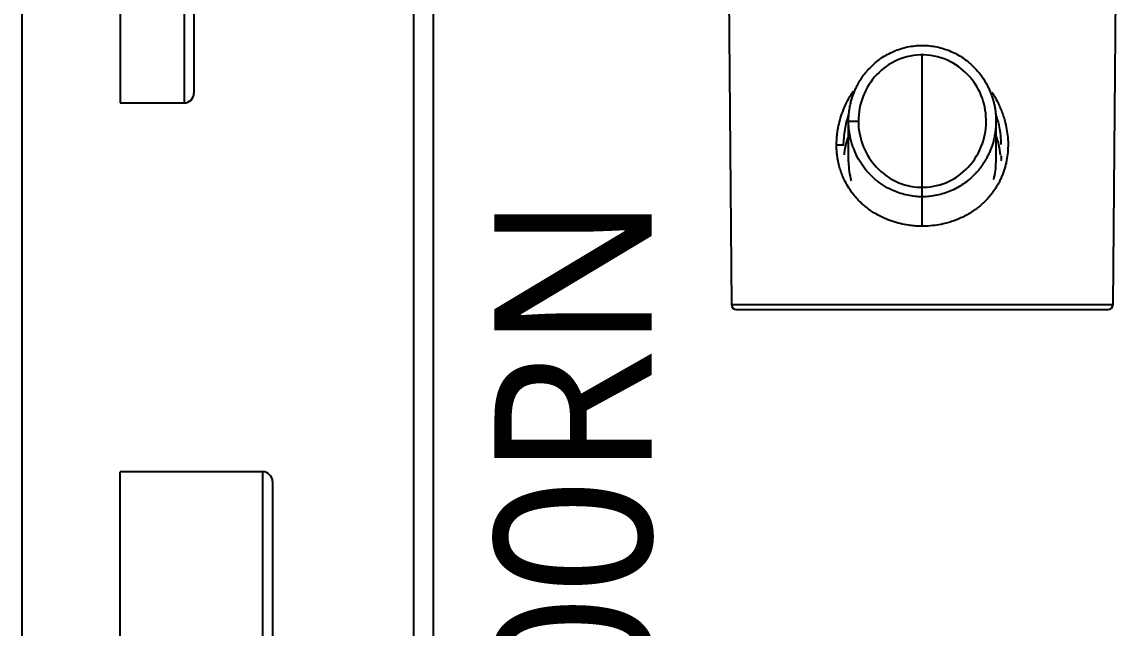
# Model space of a CAD drawing. Header units: millimetres. Extents: x -33000 to 294000, y 0 to 42408.
# Drawn here: x 278391.2 to 278502.5, y 18485.7 to 18547.3 of the extents above; entities that cross this region are included whole.
import ezdxf
from ezdxf.enums import TextEntityAlignment as Align

# ---------------------------------------------------------------- set-up
doc = ezdxf.new("R2010")
doc.units = ezdxf.units.MM
doc.header["$LTSCALE"] = 50
doc.layers.add('arch', color=8, linetype='Continuous')
doc.styles.add('FORTELINE', font='malgun.ttf')

# ---------------------------------------------------------------- blocks, each defined once
blk = doc.blocks.new('A$C6CF502EC')
for p, q in [((-14.5, 125), (-14.5, 63)), ((-15.5, 64), (-15.5, 124)), ((0, 94), (0, 63)), ((-14.5, 63), (0, 63)), ((-101.02, 46), (-101.33, 9.5)), ((-62.2, 46), (-101.02, 46)), ((-62.7, 46.5), (-100.52, 46.5)), ((-61.84, 4.65), (-62.2, 46)), ((-81.61, 37.92), (-81.61, 20.54)), ((-89.11, 31.5), (-89.11, 27.35)), ((-7.5, -24.5), (-7.5, 24.5)), ((-6.5, -25.5), (-6.5, 25.5)), ((0, 25.5), (-6.5, 25.5)), ((0, -25.5), (0, 25.5))]:
    blk.add_line(p, q)
for centre, radius, start, end in [((-14.5, 64), 1, 180, 270), ((-100.52, 46), 0.5, 90, 179.5), ((-62.7, 46), 0.5, 0.5, 90), ((-6.5, 24.5), 1, 90, 180)]:
    blk.add_arc(centre, radius, start, end)
for centre, major_axis, ratio, start_param, end_param in [((-81.61, 31.5), (7.5, 0), 0.965926, 0, 0.265955), ((-81.61, 31.5), (7.5, 0), 0.965926, 2.894781, 3.141593), ((-89.21, 31.1), (0, 0.5), 0.939693, 1.027301, 2.114292), ((-81.61, 31.5), (8, 0), 0.965926, 3.23427, 3.496985), ((-81.61, 31.5), (8, 0), 0.965926, 5.953809, 6.190312)]:
    blk.add_ellipse(centre, major_axis=major_axis, ratio=ratio, start_param=start_param, end_param=end_param)
for points, degree in [([(-31.86, 4.65), (-31.86, 248)], 1), ([(-29.86, 248), (-29.86, 4.65)], 1), ([(-74.11, 31.5), (-74.11, 27.35)], 1), ([(-73.61, 29.75), (-73.61, 28.7), (-73.8, 27.66), (-74.14, 26.69)], 3), ([(-74.11, 27.35), (-75.11, 27.35)], 1)]:
    blk.add_open_spline(points, degree=degree)
for points, knots in [([(-88.69, 24.4), (-88.81, 24.58), (-89.07, 25.01), (-89.39, 25.63), (-89.65, 26.24), (-89.85, 26.77), (-90.04, 27.41), (-90.2, 28.15), (-90.32, 29.01), (-90.35, 29.87), (-90.29, 30.73), (-90.15, 31.58), (-89.96, 32.27), (-89.77, 32.81), (-89.6, 33.2), (-89.42, 33.58), (-89.19, 33.99), (-88.91, 34.43), (-88.57, 34.88), (-88.19, 35.31), (-87.79, 35.71), (-87.36, 36.08), (-86.9, 36.42), (-86.42, 36.73), (-85.92, 37.01), (-85.4, 37.26), (-84.86, 37.48), (-84.31, 37.66), (-83.65, 37.83), (-82.87, 37.96), (-82.09, 38.03), (-81.4, 38.04), (-80.81, 38.01), (-80.13, 37.93), (-79.36, 37.78), (-78.52, 37.54), (-77.71, 37.22), (-77.02, 36.87), (-76.45, 36.52), (-75.99, 36.18), (-75.59, 35.85), (-75.24, 35.53), (-74.95, 35.22), (-74.67, 34.9), (-74.33, 34.45), (-73.94, 33.86), (-73.6, 33.18), (-73.36, 32.57), (-73.18, 32.02), (-73.06, 31.51), (-72.98, 31.04), (-72.93, 30.61), (-72.89, 30.18), (-72.89, 29.9), (-72.89, 29.75)], [0, 0, 0, 0, 0.020387, 0.046666, 0.06436, 0.081851, 0.0992, 0.125623, 0.151552, 0.177893, 0.203869, 0.230112, 0.256253, 0.269362, 0.282471, 0.295623, 0.308858, 0.326343, 0.343931, 0.361711, 0.379277, 0.39696, 0.414838, 0.432583, 0.450354, 0.468221, 0.486022, 0.503858, 0.521797, 0.548649, 0.575473, 0.593354, 0.611234, 0.62918, 0.656054, 0.682811, 0.709601, 0.736278, 0.754141, 0.771865, 0.789526, 0.802882, 0.816142, 0.829339, 0.84251, 0.869035, 0.895182, 0.912687, 0.930144, 0.947653, 0.960666, 0.973702, 0.986799, 1, 1, 1, 1]), ([(-89.11, 27.35), (-89.11, 27.35), (-89.11, 27.45), (-89.11, 27.67), (-89.09, 27.97), (-89.06, 28.27), (-89.02, 28.55), (-88.97, 28.81), (-88.92, 29.06), (-88.87, 29.3), (-88.81, 29.51), (-88.75, 29.72), (-88.68, 29.91), (-88.62, 30.08), (-88.53, 30.32), (-88.4, 30.62), (-88.23, 30.98), (-88.04, 31.31), (-87.84, 31.63), (-87.63, 31.94), (-87.42, 32.22), (-87.19, 32.49), (-86.86, 32.85), (-86.41, 33.28), (-85.81, 33.74), (-85.18, 34.13), (-84.52, 34.45), (-83.82, 34.71), (-83.09, 34.9), (-82.35, 35.02), (-81.61, 35.05), (-80.87, 35.02), (-80.13, 34.9), (-79.4, 34.71), (-78.63, 34.43), (-77.82, 34.01), (-77, 33.44), (-76.27, 32.78), (-75.63, 32.03), (-75.09, 31.2), (-74.76, 30.5), (-74.57, 29.99), (-74.47, 29.71), (-74.38, 29.4), (-74.29, 29.06), (-74.22, 28.68), (-74.16, 28.26), (-74.12, 27.82), (-74.11, 27.51), (-74.11, 27.35)], [0, 0, 0, 0, 0.000036, 0.013569, 0.026528, 0.038914, 0.050727, 0.061967, 0.072634, 0.082728, 0.092248, 0.101195, 0.10957, 0.117371, 0.124599, 0.141598, 0.158197, 0.174398, 0.190201, 0.205606, 0.220614, 0.235226, 0.249442, 0.281862, 0.313521, 0.344431, 0.374601, 0.406302, 0.437769, 0.469018, 0.500066, 0.53105, 0.562279, 0.593768, 0.625533, 0.665843, 0.707551, 0.750683, 0.789355, 0.830938, 0.87544, 0.886483, 0.898819, 0.912448, 0.927372, 0.943588, 0.961099, 0.979903, 1, 1, 1, 1]), ([(-75.11, 27.35), (-75.11, 26.48), (-75.27, 25.61), (-75.91, 23.99), (-76.38, 23.25), (-77.57, 22), (-78.28, 21.5), (-79.9, 20.78), (-80.84, 20.6), (-82.7, 20.64), (-83.64, 20.88), (-85.23, 21.69), (-85.9, 22.22), (-87.01, 23.5), (-87.44, 24.24), (-87.99, 25.81), (-88.12, 26.63), (-88.1, 28.3), (-87.93, 29.14), (-87.26, 30.81), (-86.72, 31.62), (-85.44, 32.84), (-84.75, 33.3), (-83.19, 33.94), (-82.31, 34.1), (-80.86, 34.06), (-80.28, 33.96), (-79.35, 33.67), (-78.97, 33.51), (-77.91, 32.94), (-77.27, 32.42), (-76.22, 31.19), (-75.8, 30.48), (-75.25, 28.96), (-75.11, 28.15), (-75.11, 27.35)], [0, 0, 0, 0, 0.062689, 0.062689, 0.125322, 0.125322, 0.186753, 0.186753, 0.25368, 0.25368, 0.32165, 0.32165, 0.38251, 0.38251, 0.44342, 0.44342, 0.502419, 0.502419, 0.563692, 0.563692, 0.632332, 0.632332, 0.691175, 0.691175, 0.754148, 0.754148, 0.795876, 0.795876, 0.825021, 0.825021, 0.88336, 0.88336, 0.941654, 0.941654, 1, 1, 1, 1]), ([(-89.06, 26.65), (-89.32, 27.35), (-89.49, 28.09), (-89.59, 29.14), (-89.61, 29.44), (-89.61, 29.74)], [0, 0, 0, 0, 0.715973, 0.715973, 1, 1, 1, 1]), ([(-72.89, 29.75), (-72.89, 29.56), (-72.9, 29.18), (-72.95, 28.61), (-73.06, 27.95), (-73.23, 27.2), (-73.5, 26.39), (-73.84, 25.61), (-74.2, 24.91), (-74.47, 24.49), (-74.59, 24.31)], [0, 0, 0, 0, 0.097067, 0.195157, 0.294735, 0.441316, 0.590216, 0.737654, 0.886534, 1, 1, 1, 1]), ([(-74.11, 27.35), (-74.11, 27.24), (-74.11, 27.03), (-74.13, 26.72), (-74.16, 26.43), (-74.2, 26.15), (-74.25, 25.88), (-74.3, 25.63), (-74.35, 25.4), (-74.41, 25.18), (-74.47, 24.97), (-74.54, 24.78), (-74.6, 24.61), (-74.69, 24.37), (-74.82, 24.07), (-74.99, 23.72), (-75.18, 23.38), (-75.38, 23.06), (-75.59, 22.75), (-75.8, 22.47), (-76.03, 22.2), (-76.36, 21.84), (-76.81, 21.42), (-77.41, 20.95), (-78.04, 20.57), (-78.7, 20.24), (-79.4, 19.98), (-80.13, 19.79), (-80.87, 19.68), (-81.36, 19.65), (-81.86, 19.65), (-82.35, 19.68), (-83.09, 19.79), (-83.82, 19.98), (-84.51, 20.24), (-85.18, 20.56), (-85.81, 20.95), (-86.41, 21.41), (-87, 21.98), (-87.59, 22.66), (-88.13, 23.5), (-88.46, 24.2), (-88.65, 24.7), (-88.75, 24.98), (-88.84, 25.29), (-88.93, 25.64), (-89, 26.02), (-89.06, 26.43), (-89.1, 26.88), (-89.11, 27.19), (-89.11, 27.35)], [0, 0, 0, 0, 0.013537, 0.0265, 0.03889, 0.050706, 0.061948, 0.072617, 0.082712, 0.092233, 0.101181, 0.109555, 0.117356, 0.124582, 0.141602, 0.158217, 0.174426, 0.190232, 0.205633, 0.220632, 0.235228, 0.249422, 0.281889, 0.313568, 0.34447, 0.374604, 0.406318, 0.437787, 0.469026, 0.500051, 0.500073, 0.531007, 0.562215, 0.593715, 0.625521, 0.655591, 0.686469, 0.718169, 0.7507, 0.789366, 0.83095, 0.875461, 0.8865, 0.898834, 0.912464, 0.927388, 0.943607, 0.961122, 0.979932, 1, 1, 1, 1])]:
    blk.add_open_spline(points, degree=3, knots=knots)
blk.add_rational_spline([(-72.89, 29.75), (-73.61, 29.75), (-73.61, 29.75)], [1, 0.526205918563, 1], degree=2)
at = {"style": 'FORTELINE'}
blk.add_text('세비앙 / 38℃-500RN', height=16, rotation=270, dxfattribs=at).set_placement((-46.08, 132.15), align=Align.MIDDLE_CENTER)

msp = doc.modelspace()

# ---------------------------------------------------------------- linework, layer by layer
at = {"layer": 'arch', "ltscale": 25}
msp.add_line((278391.21, 21124.6), (278391.21, 18104.6), dxfattribs=at)

# ---------------------------------------------------------------- block references
at = {"layer": 'arch', "ltscale": 25, "rotation": 180}
msp.add_blockref('A$C6CF502EC', (278401.21, 18564.6), dxfattribs=at)

doc.saveas('drawing.dxf')
